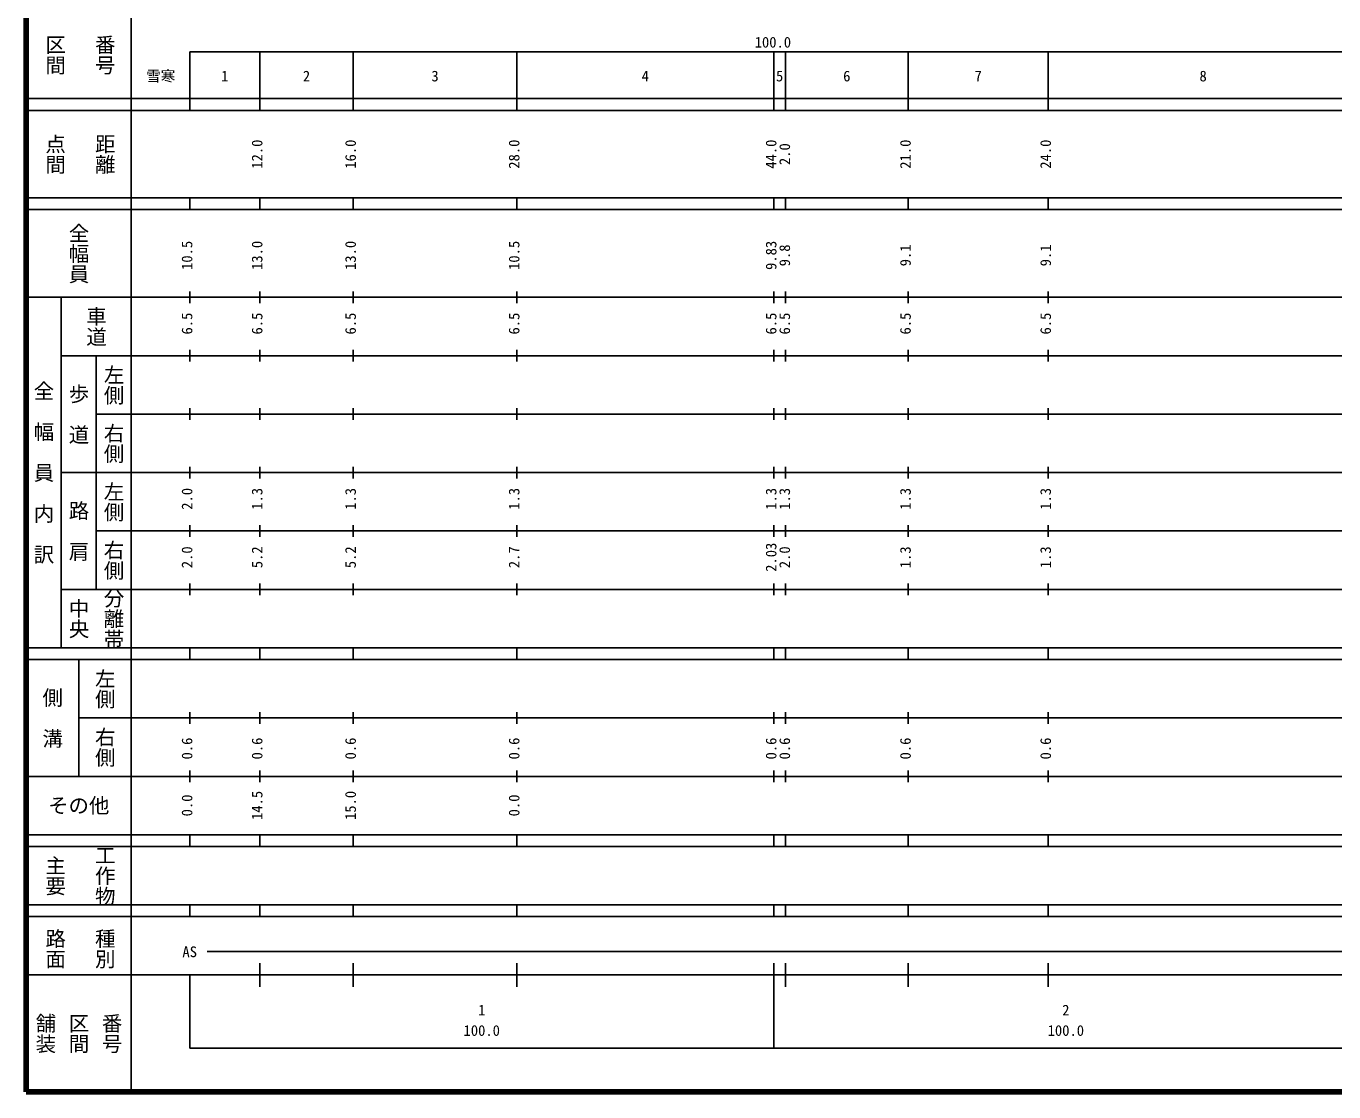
# Model space of a CAD drawing. Units: millimetres on the paper, enlarged 1000 times. Extents: x 40000 to 680000, y 20000 to 380000.
# Drawn here: x 40000 to 263884, y 20000 to 202409 of the extents above; entities that cross this region are included whole.
import ezdxf
from ezdxf.enums import TextEntityAlignment as Align

# ---------------------------------------------------------------- set-up
doc = ezdxf.new("R2010")
doc.units = ezdxf.units.MM
doc.header["$LTSCALE"] = 1000
doc.layers.add('M-TTL', color=2, linetype='Continuous', lineweight=140)
doc.layers.add('M-TTL-BAND', color=7, linetype='Continuous', lineweight=25)
doc.styles.add('@ＭＳ ゴシック', font='')
doc.styles.add('ＭＳ ゴシック', font='')
doc.styles.get('@ＭＳ ゴシック').set_extended_font_data('@MS Gothic')
doc.styles.get('ＭＳ ゴシック').set_extended_font_data('MS Gothic')

msp = doc.modelspace()

# ---------------------------------------------------------------- linework, layer by layer
at = {"layer": 'M-TTL'}
for p, q in [((40000, 380000), (40000, 20000)), ((40000, 20000), (680000, 20000))]:
    msp.add_line(p, q, dxfattribs=at)
at = {"layer": 'M-TTL-BAND'}
for p, q in [((58000, 370000), (58000, 20000)), ((68000, 198000), (579000, 198000)), ((68000, 198000), (68000, 188000)), ((80000, 188000), (80000, 198000)), ((96000, 188000), (96000, 198000)), ((124000, 188000), (124000, 198000)), ((168000, 188000), (168000, 198000)), ((170000, 188000), (170000, 198000)), ((191000, 188000), (191000, 198000)), ((215000, 188000), (215000, 198000)), ((40000, 190000), (579000, 190000)), ((40000, 188000), (579000, 188000)), ((40000, 173000), (579000, 173000)), ((68000, 171000), (68000, 173000)), ((80000, 171000), (80000, 173000)), ((96000, 171000), (96000, 173000)), ((124000, 171000), (124000, 173000)), ((168000, 171000), (168000, 173000)), ((170000, 171000), (170000, 173000)), ((191000, 171000), (191000, 173000)), ((215000, 171000), (215000, 173000)), ((40000, 171000), (579000, 171000)), ((68000, 155000), (68000, 157000)), ((80000, 155000), (80000, 157000)), ((96000, 155000), (96000, 157000)), ((124000, 155000), (124000, 157000)), ((168000, 155000), (168000, 157000)), ((170000, 155000), (170000, 157000)), ((191000, 155000), (191000, 157000)), ((215000, 155000), (215000, 157000)), ((40000, 156000), (579000, 156000)), ((46000, 96000), (46000, 156000)), ((46000, 146000), (579000, 146000)), ((52000, 146000), (52000, 106000)), ((68000, 145000), (68000, 147000)), ((80000, 145000), (80000, 147000)), ((96000, 145000), (96000, 147000)), ((124000, 145000), (124000, 147000)), ((168000, 145000), (168000, 147000)), ((170000, 145000), (170000, 147000)), ((191000, 145000), (191000, 147000)), ((215000, 145000), (215000, 147000)), ((68000, 135000), (68000, 137000)), ((80000, 135000), (80000, 137000)), ((96000, 135000), (96000, 137000)), ((124000, 135000), (124000, 137000)), ((168000, 135000), (168000, 137000)), ((170000, 135000), (170000, 137000)), ((191000, 135000), (191000, 137000)), ((215000, 135000), (215000, 137000)), ((52000, 136000), (579000, 136000)), ((46000, 126000), (579000, 126000)), ((68000, 125000), (68000, 127000)), ((80000, 125000), (80000, 127000)), ((96000, 125000), (96000, 127000)), ((124000, 125000), (124000, 127000)), ((168000, 125000), (168000, 127000)), ((170000, 125000), (170000, 127000)), ((191000, 125000), (191000, 127000)), ((215000, 125000), (215000, 127000)), ((68000, 115000), (68000, 117000)), ((80000, 115000), (80000, 117000)), ((96000, 115000), (96000, 117000)), ((124000, 115000), (124000, 117000)), ((168000, 115000), (168000, 117000)), ((170000, 115000), (170000, 117000)), ((191000, 115000), (191000, 117000)), ((215000, 115000), (215000, 117000)), ((52000, 116000), (579000, 116000)), ((46000, 106000), (579000, 106000)), ((68000, 105000), (68000, 107000)), ((80000, 105000), (80000, 107000)), ((96000, 105000), (96000, 107000)), ((124000, 105000), (124000, 107000)), ((168000, 105000), (168000, 107000)), ((170000, 105000), (170000, 107000)), ((191000, 105000), (191000, 107000)), ((215000, 105000), (215000, 107000)), ((40000, 96000), (579000, 96000)), ((68000, 94000), (68000, 96000)), ((80000, 94000), (80000, 96000)), ((96000, 94000), (96000, 96000)), ((124000, 94000), (124000, 96000)), ((168000, 94000), (168000, 96000)), ((170000, 94000), (170000, 96000)), ((191000, 94000), (191000, 96000)), ((215000, 94000), (215000, 96000)), ((40000, 94000), (579000, 94000)), ((49000, 94000), (49000, 74000)), ((49000, 84000), (579000, 84000)), ((68000, 83000), (68000, 85000)), ((80000, 83000), (80000, 85000)), ((96000, 83000), (96000, 85000)), ((124000, 83000), (124000, 85000)), ((168000, 83000), (168000, 85000)), ((170000, 83000), (170000, 85000)), ((191000, 83000), (191000, 85000)), ((215000, 83000), (215000, 85000)), ((40000, 74000), (579000, 74000)), ((68000, 73000), (68000, 75000)), ((80000, 73000), (80000, 75000)), ((96000, 73000), (96000, 75000)), ((124000, 73000), (124000, 75000)), ((168000, 73000), (168000, 75000)), ((170000, 73000), (170000, 75000)), ((191000, 73000), (191000, 75000)), ((215000, 73000), (215000, 75000)), ((40000, 64000), (579000, 64000)), ((68000, 62000), (68000, 64000)), ((80000, 62000), (80000, 64000)), ((96000, 62000), (96000, 64000)), ((124000, 62000), (124000, 64000)), ((168000, 62000), (168000, 64000)), ((170000, 62000), (170000, 64000)), ((191000, 62000), (191000, 64000)), ((215000, 62000), (215000, 64000)), ((40000, 62000), (579000, 62000)), ((40000, 52000), (579000, 52000)), ((68000, 50000), (68000, 52000)), ((80000, 50000), (80000, 52000)), ((96000, 50000), (96000, 52000)), ((124000, 50000), (124000, 52000)), ((168000, 50000), (168000, 52000)), ((170000, 50000), (170000, 52000)), ((191000, 50000), (191000, 52000)), ((215000, 50000), (215000, 52000)), ((40000, 50000), (579000, 50000)), ((71000, 44000), (565000, 44000)), ((80000, 38000), (80000, 42000)), ((96000, 38000), (96000, 42000)), ((124000, 38000), (124000, 42000)), ((168000, 27500), (168000, 42000)), ((170000, 38000), (170000, 42000)), ((191000, 38000), (191000, 42000)), ((215000, 38000), (215000, 42000)), ((40000, 40000), (579000, 40000)), ((68000, 40000), (68000, 27500)), ((68000, 27500), (579000, 27500))]:
    msp.add_line(p, q, dxfattribs=at)

# ---------------------------------------------------------------- texts
at = {"layer": 'M-TTL-BAND', "style": '@ＭＳ ゴシック'}
for s, p in [('区間', (45000, 197500)), ('番号', (53500, 197500)), ('点間', (45000, 180500)), ('距離', (53500, 180500)), ('全幅員', (49000, 163500)), ('車道', (52000, 151000)), ('左側', (55000, 141000)), ('全\u3000幅\u3000員\u3000内\u3000訳', (43000, 126000)), ('歩\u3000道', (49000, 136000)), ('右側', (55000, 131000)), ('左側', (55000, 121000)), ('路\u3000肩', (49000, 116000)), ('右側', (55000, 111000)), ('分離帯', (55000, 101000)), ('中央', (49000, 101000)), ('左側', (53500, 89000)), ('側\u3000溝', (44500, 84000)), ('右側', (53500, 79000)), ('工作物', (53500, 57000)), ('主要', (45000, 57000)), ('路面', (45000, 44500)), ('種別', (53500, 44500)), ('舗装', (43333, 30000)), ('区間', (49000, 30000)), ('番号', (54667, 30000))]:
    msp.add_text(s, height=2566, rotation=270, dxfattribs=at).set_placement(p, align=Align.MIDDLE_CENTER)
at = {"layer": 'M-TTL-BAND', "style": 'ＭＳ ゴシック'}
for s, p in [('100.0', (167844, 198195)), ('雪寒', (63037, 192405)), ('1', (74000, 192405)), ('2', (88000, 192405)), ('3', (110000, 192405)), ('4', (146000, 192405)), ('5', (169000, 192405)), ('6', (180500, 192405)), ('7', (203000, 192405)), ('8', (241500, 192405)), ('AS', (68000, 42500)), ('1', (118000, 32523)), ('2', (218000, 32523)), ('100.0', (118000, 29033)), ('100.0', (218000, 29033))]:
    msp.add_text(s, height=1833, dxfattribs=at).set_placement(p, align=Align.BOTTOM_CENTER)
for s, p in [('12.0', (81000, 180500)), ('16.0', (97000, 180500)), ('28.0', (125000, 180500)), ('44.0', (169000, 180500)), ('2.0', (171328, 180500)), ('21.0', (192000, 180500)), ('24.0', (216000, 180500)), ('10.5', (69000, 163174)), ('13.0', (81000, 163174)), ('13.0', (97000, 163174)), ('10.5', (125000, 163174)), ('9.83', (169000, 163174)), ('9.8', (171328, 163174)), ('9.1', (192000, 163174)), ('9.1', (216000, 163174)), ('6.5', (69000, 151500)), ('6.5', (81000, 151500)), ('6.5', (97000, 151500)), ('6.5', (125000, 151500)), ('6.5', (169000, 151500)), ('6.5', (171328, 151500)), ('6.5', (192000, 151500)), ('6.5', (216000, 151500)), ('2.0', (69000, 121500)), ('1.3', (81000, 121500)), ('1.3', (97000, 121500)), ('1.3', (125000, 121500)), ('1.3', (169000, 121500)), ('1.3', (171328, 121500)), ('1.3', (192000, 121500)), ('1.3', (216000, 121500)), ('2.0', (69000, 111500)), ('5.2', (81000, 111500)), ('5.2', (97000, 111500)), ('2.7', (125000, 111500)), ('2.03', (169000, 111500)), ('2.0', (171328, 111500)), ('1.3', (192000, 111500)), ('1.3', (216000, 111500)), ('0.6', (69000, 78764)), ('0.6', (81000, 78764)), ('0.6', (97000, 78764)), ('0.6', (125000, 78764)), ('0.6', (169000, 78764)), ('0.6', (171328, 78764)), ('0.6', (192000, 78764)), ('0.6', (216000, 78764)), ('0.0', (69000, 69023)), ('14.5', (81000, 69023)), ('15.0', (97000, 69023)), ('0.0', (125000, 69023))]:
    msp.add_text(s, height=1833, rotation=90, dxfattribs=at).set_placement(p, align=Align.BOTTOM_CENTER)
msp.add_text('その他', height=2566, dxfattribs=at).set_placement((49000, 69000), align=Align.MIDDLE_CENTER)

doc.saveas('drawing.dxf')
